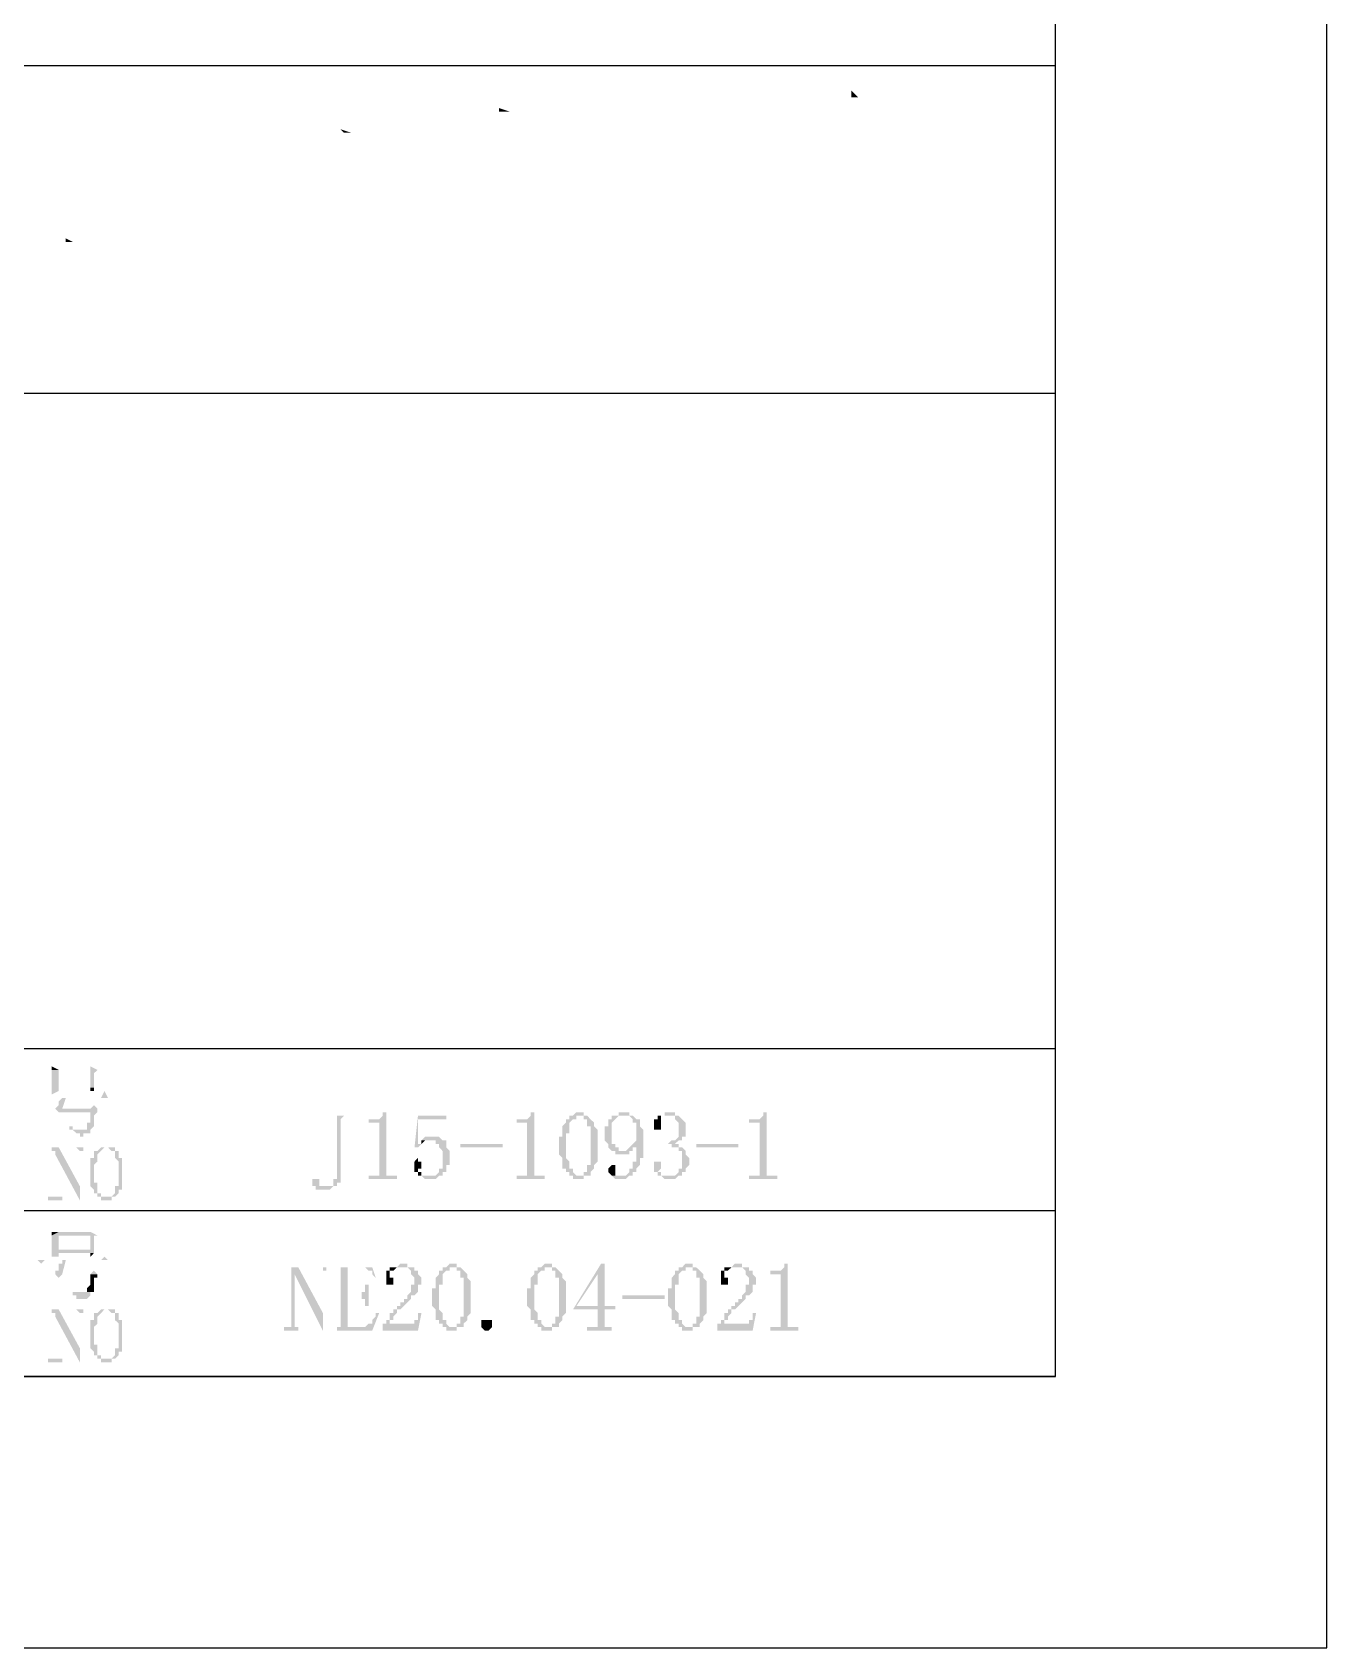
# Model space of a CAD drawing. Extents: x 51 to 246, y 3 to 417.
# Drawn here: x 230.31 to 245.87, y 3.26 to 22.67 of the extents above; entities that cross this region are included whole.
import ezdxf

# ---------------------------------------------------------------- set-up
doc = ezdxf.new("R2010")
doc.units = 0
doc.header["$MEASUREMENT"] = 0
doc.layers.add('_____1', color=160, linetype='Continuous')

msp = doc.modelspace()

# ---------------------------------------------------------------- hatches: boundary and pattern name
at = {"layer": '_____1'}
for points in [[(240.157, 21.971), (240.157, 21.886), (240.242, 21.886)], [(235.924, 21.759), (235.924, 21.717), (236.051, 21.717)], [(239.607, 21.844), (239.564, 21.844), (239.818, 21.844)], [(234.019, 21.505), (234.061, 21.463), (234.146, 21.463)], [(230.717, 20.193), (230.717, 20.15), (230.801, 20.15)], [(230.547, 10.244), (230.547, 10.202), (230.632, 10.202)], [(231.013, 10.244), (231.013, 10.202), (230.547, 10.202), (230.547, 9.906), (230.632, 9.948), (230.632, 9.99), (231.055, 9.99), (230.632, 9.99), (230.632, 10.202), (231.098, 10.202)], [(231.098, 10.202), (231.013, 10.202), (231.013, 9.99), (230.632, 9.99), (231.055, 9.99), (231.055, 10.16)], [(231.182, 9.948), (231.14, 9.863), (230.378, 9.863), (231.225, 9.863)], [(230.717, 9.863), (230.674, 9.863), (230.632, 9.821), (230.632, 9.779), (230.59, 9.736), (230.632, 9.694), (231.013, 9.694), (231.098, 9.736), (230.674, 9.736)], [(231.055, 9.779), (231.013, 9.736), (230.674, 9.736), (231.098, 9.736)], [(231.098, 9.736), (231.013, 9.694), (231.013, 9.567), (230.971, 9.567), (230.971, 9.482), (230.928, 9.482), (231.013, 9.482), (231.055, 9.525), (231.055, 9.652), (231.098, 9.694)], [(230.759, 9.525), (230.759, 9.482), (230.801, 9.482), (230.844, 9.44), (230.886, 9.44), (230.886, 9.398), (230.928, 9.398), (230.928, 9.44), (231.013, 9.44), (231.013, 9.482), (230.801, 9.482), (230.801, 9.525)], [(234.569, 9.694), (234.527, 9.694), (234.527, 9.652), (234.484, 9.609), (234.357, 9.609), (234.357, 9.567), (234.484, 9.567), (234.484, 8.932), (234.357, 8.932), (234.357, 8.89), (234.696, 8.89), (234.696, 8.932), (234.569, 8.932), (234.569, 9.017)], [(235.289, 9.652), (234.95, 9.652), (234.908, 9.271), (234.95, 9.271), (234.992, 9.313), (234.95, 9.313), (234.95, 9.609), (235.289, 9.609)], [(236.347, 9.694), (236.305, 9.694), (236.305, 9.652), (236.262, 9.609), (236.135, 9.609), (236.135, 9.567), (236.262, 9.567), (236.262, 8.932), (236.135, 8.932), (236.135, 8.89), (236.474, 8.89), (236.474, 8.932), (236.347, 8.932), (236.347, 9.017)], [(236.77, 9.652), (236.77, 9.609), (236.728, 9.609), (236.728, 9.567), (236.686, 9.525), (236.686, 9.398), (236.643, 9.398), (236.643, 9.186), (236.686, 9.144), (236.686, 9.017), (236.728, 9.017), (236.728, 8.974), (236.77, 8.974), (236.77, 8.932), (236.813, 8.932), (236.813, 8.89), (236.94, 8.89), (236.94, 8.932), (236.982, 8.932), (236.855, 8.932), (236.813, 8.974), (236.813, 9.017), (236.77, 9.017), (236.77, 9.101), (236.728, 9.144), (236.728, 9.44), (236.77, 9.44), (236.77, 9.567), (236.813, 9.609), (236.855, 9.609), (236.855, 9.652), (236.897, 9.652)], [(237.405, 9.694), (237.363, 9.694), (237.363, 9.652), (237.278, 9.652), (237.278, 9.609), (237.236, 9.609), (237.236, 9.525), (237.194, 9.525), (237.194, 9.355), (237.236, 9.313), (237.236, 9.271), (237.278, 9.228), (237.405, 9.228), (237.363, 9.228), (237.363, 9.271), (237.321, 9.271), (237.321, 9.313), (237.278, 9.313), (237.278, 9.567), (237.363, 9.652), (237.532, 9.652), (237.49, 9.652), (237.49, 9.694), (237.448, 9.694)], [(237.871, 9.652), (237.829, 9.652), (237.829, 9.609), (237.786, 9.609), (237.786, 9.482), (237.871, 9.482), (237.871, 9.652), (237.956, 9.652)], [(237.956, 9.694), (237.913, 9.694), (237.913, 9.652), (237.871, 9.652), (238.04, 9.652), (238.04, 9.609), (238.083, 9.567), (238.083, 9.398), (238.04, 9.355), (237.998, 9.355), (237.956, 9.313), (237.913, 9.313), (237.998, 9.313), (237.998, 9.271), (238.083, 9.271), (238.083, 9.228), (238.125, 9.228), (238.125, 9.017), (238.083, 9.017), (238.083, 8.974), (238.04, 8.932), (237.956, 8.932), (238.125, 8.932), (238.125, 8.974), (238.167, 8.974), (238.167, 9.017), (238.21, 9.059), (238.21, 9.144), (238.167, 9.186), (238.167, 9.228), (238.125, 9.271), (238.083, 9.271), (238.083, 9.313), (238.04, 9.313), (238.083, 9.355), (238.125, 9.355), (238.125, 9.398), (238.167, 9.398), (238.167, 9.567), (238.083, 9.652), (238.04, 9.652), (238.04, 9.694), (237.998, 9.694)], [(239.141, 9.694), (239.099, 9.694), (239.099, 9.652), (239.056, 9.609), (238.929, 9.609), (238.929, 9.567), (239.056, 9.567), (239.056, 8.932), (238.929, 8.932), (238.929, 8.89), (239.268, 8.89), (239.268, 8.932), (239.141, 8.932), (239.141, 9.017)], [(234.992, 9.355), (234.992, 9.313), (234.95, 9.313), (234.992, 9.313), (235.035, 9.355), (235.119, 9.355)], [(235.119, 9.398), (235.035, 9.398), (234.992, 9.355), (235.162, 9.355), (235.162, 9.313), (235.204, 9.313), (235.204, 9.271), (235.246, 9.228), (235.246, 9.017), (235.204, 9.017), (235.204, 8.974), (235.162, 8.932), (234.992, 8.932), (235.035, 8.89), (235.162, 8.89), (235.204, 8.932), (235.246, 8.932), (235.246, 8.974), (235.289, 8.974), (235.289, 9.059), (235.331, 9.059), (235.331, 9.228), (235.289, 9.271), (235.289, 9.355), (235.246, 9.355), (235.204, 9.398), (235.162, 9.398)], [(230.632, 9.271), (230.505, 9.271), (230.547, 9.271), (230.547, 9.228), (230.59, 9.228), (230.59, 9.186), (230.886, 8.635), (230.886, 8.805)], [(230.59, 9.228), (230.59, 8.678), (230.505, 8.678), (230.505, 8.635), (230.674, 8.635), (230.674, 8.678), (230.59, 8.678), (230.59, 9.186)], [(231.309, 9.271), (231.225, 9.271), (231.267, 9.228), (231.309, 9.228), (231.309, 9.144), (231.352, 9.101), (231.352, 8.805), (231.309, 8.805), (231.309, 8.72), (231.267, 8.678), (231.225, 8.678), (231.309, 8.678), (231.352, 8.72), (231.352, 8.763), (231.394, 8.763), (231.394, 9.144), (231.352, 9.144), (231.352, 9.228), (231.309, 9.228)], [(234.95, 9.144), (234.908, 9.101), (234.908, 8.974), (234.95, 8.974), (234.95, 8.932), (235.077, 8.932), (234.992, 8.932), (234.992, 8.974), (234.95, 8.974), (234.95, 9.017), (234.992, 9.017), (234.992, 9.101), (234.95, 9.101)], [(237.532, 9.313), (237.448, 9.228), (237.278, 9.228), (237.321, 9.228), (237.321, 9.186), (237.49, 9.186), (237.49, 9.228), (237.532, 9.228), (237.532, 9.271), (237.575, 9.271), (237.575, 9.313)], [(237.278, 9.059), (237.236, 9.017), (237.236, 8.974), (237.278, 8.932), (237.363, 8.932), (237.321, 8.932), (237.321, 9.059)], [(233.722, 8.89), (233.68, 8.89), (233.68, 8.805), (233.722, 8.805), (233.722, 8.763), (233.892, 8.763), (233.934, 8.805), (233.765, 8.805), (233.765, 8.89)], [(230.547, 8.255), (230.547, 8.212), (230.632, 8.255)], [(231.013, 8.255), (230.632, 8.255), (230.547, 8.212), (230.547, 7.958), (230.632, 7.958), (230.632, 8.001), (231.055, 8.001), (231.055, 8.043), (230.632, 8.043), (230.632, 8.212), (231.098, 8.212)], [(231.098, 8.212), (231.013, 8.212), (231.013, 8.043), (230.632, 8.043), (231.055, 8.043), (231.055, 8.212)], [(231.182, 7.958), (231.14, 7.916), (230.378, 7.916), (230.42, 7.874), (230.463, 7.916), (231.225, 7.916)], [(230.717, 7.916), (230.674, 7.916), (230.674, 7.874), (230.632, 7.874), (230.632, 7.789), (230.59, 7.789), (230.59, 7.747), (230.632, 7.704), (230.674, 7.747), (231.098, 7.747), (230.674, 7.747)], [(231.055, 7.789), (231.013, 7.747), (230.674, 7.747), (231.098, 7.747)], [(233.511, 7.831), (233.341, 7.831), (233.426, 7.831), (233.426, 7.789), (233.468, 7.747), (233.807, 7.069), (233.807, 7.281)], [(233.426, 7.789), (233.426, 7.112), (233.341, 7.112), (233.341, 7.069), (233.511, 7.069), (233.511, 7.112), (233.468, 7.112), (233.468, 7.747)], [(233.976, 7.831), (234.019, 7.831), (234.019, 7.112), (233.976, 7.112), (234.146, 7.112), (234.103, 7.112), (234.103, 7.493), (234.23, 7.493), (234.103, 7.493), (234.103, 7.831), (234.273, 7.831)], [(234.4, 7.831), (233.976, 7.831), (234.315, 7.831), (234.357, 7.789), (234.4, 7.789), (234.4, 7.747), (234.442, 7.704)], [(234.654, 7.831), (234.611, 7.831), (234.611, 7.789), (234.569, 7.789), (234.569, 7.62), (234.654, 7.62), (234.654, 7.704), (234.611, 7.704), (234.611, 7.789), (234.654, 7.789), (234.696, 7.831), (234.738, 7.831)], [(235.246, 7.831), (235.246, 7.789), (235.204, 7.789), (235.204, 7.747), (235.162, 7.704), (235.162, 7.577), (235.119, 7.577), (235.119, 7.366), (235.162, 7.323), (235.162, 7.196), (235.204, 7.196), (235.204, 7.154), (235.246, 7.154), (235.246, 7.112), (235.289, 7.112), (235.289, 7.069), (235.416, 7.069), (235.416, 7.112), (235.458, 7.112), (235.331, 7.112), (235.289, 7.154), (235.289, 7.196), (235.246, 7.196), (235.246, 7.281), (235.204, 7.323), (235.204, 7.62), (235.246, 7.62), (235.246, 7.747), (235.289, 7.789), (235.331, 7.789), (235.331, 7.831), (235.373, 7.831)], [(236.389, 7.831), (236.389, 7.789), (236.347, 7.789), (236.347, 7.747), (236.305, 7.704), (236.305, 7.577), (236.262, 7.577), (236.262, 7.366), (236.305, 7.323), (236.305, 7.196), (236.347, 7.196), (236.347, 7.154), (236.389, 7.154), (236.389, 7.112), (236.432, 7.112), (236.432, 7.069), (236.559, 7.069), (236.559, 7.112), (236.601, 7.112), (236.474, 7.112), (236.432, 7.154), (236.432, 7.196), (236.389, 7.196), (236.389, 7.281), (236.347, 7.323), (236.347, 7.62), (236.389, 7.62), (236.389, 7.747), (236.432, 7.789), (236.474, 7.789), (236.474, 7.831), (236.516, 7.831)], [(237.194, 7.874), (237.151, 7.874), (236.813, 7.323), (237.109, 7.323), (237.109, 7.112), (236.982, 7.112), (236.982, 7.069), (237.278, 7.069), (237.278, 7.112), (237.194, 7.112), (237.194, 7.323), (237.321, 7.323), (237.321, 7.366), (236.855, 7.366), (237.109, 7.747)], [(237.194, 7.874), (237.109, 7.747), (237.109, 7.366), (236.855, 7.366), (237.194, 7.366)], [(238.083, 7.831), (238.083, 7.789), (238.04, 7.789), (238.04, 7.747), (237.998, 7.704), (237.998, 7.577), (237.956, 7.577), (237.956, 7.366), (237.998, 7.323), (237.998, 7.196), (238.04, 7.196), (238.04, 7.154), (238.083, 7.154), (238.083, 7.112), (238.125, 7.112), (238.125, 7.069), (238.252, 7.069), (238.252, 7.112), (238.294, 7.112), (238.167, 7.112), (238.125, 7.154), (238.125, 7.196), (238.083, 7.196), (238.083, 7.281), (238.04, 7.323), (238.04, 7.62), (238.083, 7.62), (238.083, 7.747), (238.125, 7.789), (238.167, 7.789), (238.167, 7.831), (238.21, 7.831)], [(238.675, 7.831), (238.633, 7.831), (238.633, 7.789), (238.591, 7.789), (238.591, 7.62), (238.675, 7.62), (238.675, 7.704), (238.633, 7.704), (238.633, 7.789), (238.675, 7.789), (238.718, 7.831), (238.76, 7.831)], [(239.395, 7.874), (239.353, 7.874), (239.353, 7.831), (239.31, 7.789), (239.183, 7.789), (239.183, 7.747), (239.31, 7.747), (239.31, 7.112), (239.183, 7.112), (239.183, 7.069), (239.522, 7.069), (239.522, 7.112), (239.395, 7.112), (239.395, 7.196)], [(231.098, 7.747), (231.013, 7.747), (231.013, 7.62), (230.971, 7.577), (230.971, 7.535), (230.928, 7.535), (231.055, 7.535), (231.055, 7.704), (231.098, 7.704)], [(234.357, 7.62), (234.315, 7.62), (234.315, 7.535), (234.273, 7.535), (234.273, 7.493), (234.103, 7.493), (234.273, 7.493), (234.273, 7.45), (234.315, 7.45), (234.315, 7.366), (234.357, 7.366)], [(230.759, 7.535), (230.801, 7.535), (230.801, 7.493), (230.844, 7.493), (230.844, 7.45), (230.971, 7.45), (231.013, 7.493), (231.013, 7.535), (230.801, 7.535)], [(230.632, 7.323), (230.505, 7.323), (230.547, 7.323), (230.547, 7.281), (230.59, 7.281), (230.59, 7.238), (230.886, 6.688), (230.886, 6.858)], [(230.59, 7.281), (230.59, 6.731), (230.505, 6.731), (230.505, 6.688), (230.674, 6.688), (230.674, 6.731), (230.59, 6.731), (230.59, 7.238)], [(231.309, 7.323), (231.225, 7.323), (231.267, 7.281), (231.309, 7.281), (231.309, 7.196), (231.352, 7.154), (231.352, 6.858), (231.309, 6.858), (231.309, 6.773), (231.267, 6.731), (231.225, 6.731), (231.309, 6.731), (231.352, 6.773), (231.352, 6.815), (231.394, 6.815), (231.394, 7.196), (231.352, 7.196), (231.352, 7.281), (231.309, 7.281)], [(234.442, 7.281), (234.442, 7.238), (234.4, 7.196), (234.4, 7.154), (234.357, 7.154), (234.315, 7.112), (233.976, 7.112), (233.976, 7.069), (234.4, 7.069), (234.484, 7.281)], [(234.992, 7.281), (234.95, 7.281), (234.95, 7.196), (234.908, 7.196), (234.908, 7.154), (234.527, 7.154), (234.527, 7.069), (234.95, 7.069)], [(239.014, 7.281), (238.972, 7.281), (238.972, 7.196), (238.929, 7.196), (238.929, 7.154), (238.548, 7.154), (238.548, 7.069), (238.972, 7.069)]]:
    msp.add_hatch(color=7, dxfattribs=at).paths.add_polyline_path(points, is_closed=False)
for points in [[(231.013, 9.99), (231.055, 9.99), (231.055, 9.948), (231.013, 9.948)], [(234.188, 9.652), (233.807, 9.652), (233.976, 9.652), (233.976, 8.89), (233.934, 8.89), (233.934, 8.805), (233.849, 8.805), (233.976, 8.805), (233.976, 8.847), (234.019, 8.847), (234.019, 9.609), (234.061, 9.652)], [(236.897, 9.694), (236.855, 9.694), (236.813, 9.652), (236.77, 9.652), (236.94, 9.652), (236.94, 9.609), (236.982, 9.609), (236.982, 9.525), (237.024, 9.525), (237.024, 9.059), (236.982, 9.059), (236.982, 8.974), (236.94, 8.974), (236.94, 8.932), (236.897, 8.932), (237.024, 8.932), (237.024, 8.974), (237.067, 9.017), (237.067, 9.059), (237.109, 9.101), (237.109, 9.482), (237.067, 9.525), (237.067, 9.567), (237.024, 9.609), (236.982, 9.652), (236.94, 9.652), (236.94, 9.694)], [(237.532, 9.652), (237.405, 9.652), (237.49, 9.652), (237.532, 9.609), (237.532, 9.567), (237.575, 9.567), (237.575, 9.355), (237.532, 9.313), (237.575, 9.313), (237.575, 9.101), (237.532, 9.101), (237.532, 9.017), (237.49, 9.017), (237.49, 8.974), (237.448, 8.932), (237.278, 8.932), (237.321, 8.89), (237.448, 8.89), (237.49, 8.932), (237.532, 8.932), (237.532, 8.974), (237.575, 8.974), (237.575, 9.017), (237.617, 9.059), (237.617, 9.144), (237.659, 9.144), (237.659, 9.482), (237.617, 9.525), (237.617, 9.609), (237.575, 9.609)], [(230.971, 9.271), (230.801, 9.271), (230.844, 9.271), (230.886, 9.228), (230.886, 8.635), (230.886, 9.228), (230.928, 9.228), (230.928, 9.271)], [(231.225, 9.271), (231.14, 9.271), (231.098, 9.228), (231.055, 9.228), (231.055, 9.144), (231.013, 9.144), (231.013, 8.805), (231.055, 8.763), (231.055, 8.72), (231.098, 8.72), (231.098, 8.678), (231.14, 8.678), (231.14, 8.635), (231.267, 8.635), (231.267, 8.678), (231.14, 8.678), (231.14, 8.72), (231.098, 8.72), (231.098, 8.847), (231.055, 8.847), (231.055, 9.059), (231.098, 9.101), (231.098, 9.186), (231.182, 9.271), (231.309, 9.271)], [(235.458, 9.313), (235.966, 9.313), (235.966, 9.271), (235.458, 9.271)], [(238.294, 9.313), (238.802, 9.313), (238.802, 9.271), (238.294, 9.271)], [(237.829, 9.101), (237.786, 9.101), (237.786, 8.974), (237.829, 8.974), (237.829, 8.932), (237.871, 8.932), (237.913, 8.89), (238.04, 8.89), (238.083, 8.932), (237.871, 8.932), (237.871, 8.974), (237.829, 8.974), (237.871, 9.017), (237.871, 9.101)], [(231.055, 8.001), (231.013, 8.001), (231.013, 7.958)], [(233.892, 7.831), (233.722, 7.831), (233.807, 7.831), (233.807, 7.069), (233.807, 7.789), (233.849, 7.789), (233.849, 7.831)], [(234.781, 7.874), (234.738, 7.874), (234.696, 7.831), (234.654, 7.831), (234.823, 7.831), (234.865, 7.789), (234.865, 7.747), (234.908, 7.704), (234.908, 7.62), (234.865, 7.62), (234.865, 7.535), (234.823, 7.493), (234.823, 7.45), (234.781, 7.45), (234.781, 7.408), (234.738, 7.408), (234.738, 7.366), (234.696, 7.366), (234.696, 7.323), (234.654, 7.323), (234.654, 7.281), (234.611, 7.281), (234.611, 7.196), (234.569, 7.196), (234.569, 7.154), (234.527, 7.154), (234.611, 7.154), (234.611, 7.196), (234.654, 7.196), (234.654, 7.238), (234.696, 7.281), (234.696, 7.323), (234.738, 7.323), (234.865, 7.45), (234.865, 7.493), (234.908, 7.493), (234.95, 7.535), (234.95, 7.62), (234.992, 7.62), (234.992, 7.704), (234.95, 7.747), (234.95, 7.789), (234.908, 7.789), (234.908, 7.831), (234.823, 7.831), (234.823, 7.874)], [(235.373, 7.874), (235.331, 7.874), (235.289, 7.831), (235.246, 7.831), (235.416, 7.831), (235.416, 7.789), (235.458, 7.789), (235.458, 7.704), (235.5, 7.704), (235.5, 7.238), (235.458, 7.238), (235.458, 7.154), (235.416, 7.154), (235.416, 7.112), (235.373, 7.112), (235.5, 7.112), (235.5, 7.154), (235.543, 7.196), (235.543, 7.238), (235.585, 7.281), (235.585, 7.662), (235.543, 7.704), (235.543, 7.747), (235.5, 7.789), (235.458, 7.831), (235.416, 7.831), (235.416, 7.874)], [(236.516, 7.874), (236.474, 7.874), (236.432, 7.831), (236.389, 7.831), (236.559, 7.831), (236.559, 7.789), (236.601, 7.789), (236.601, 7.704), (236.643, 7.704), (236.643, 7.238), (236.601, 7.238), (236.601, 7.154), (236.559, 7.154), (236.559, 7.112), (236.516, 7.112), (236.643, 7.112), (236.643, 7.154), (236.686, 7.196), (236.686, 7.238), (236.728, 7.281), (236.728, 7.662), (236.686, 7.704), (236.686, 7.747), (236.601, 7.831), (236.559, 7.831), (236.559, 7.874)], [(238.21, 7.874), (238.167, 7.874), (238.125, 7.831), (238.083, 7.831), (238.252, 7.831), (238.252, 7.789), (238.294, 7.789), (238.294, 7.704), (238.337, 7.704), (238.337, 7.238), (238.294, 7.238), (238.294, 7.154), (238.252, 7.154), (238.252, 7.112), (238.21, 7.112), (238.337, 7.112), (238.337, 7.154), (238.379, 7.196), (238.379, 7.238), (238.421, 7.281), (238.421, 7.662), (238.379, 7.704), (238.379, 7.747), (238.294, 7.831), (238.252, 7.831), (238.252, 7.874)], [(238.802, 7.874), (238.76, 7.874), (238.718, 7.831), (238.675, 7.831), (238.845, 7.831), (238.887, 7.789), (238.887, 7.747), (238.929, 7.704), (238.929, 7.62), (238.887, 7.62), (238.887, 7.535), (238.845, 7.493), (238.845, 7.45), (238.802, 7.45), (238.802, 7.408), (238.76, 7.408), (238.76, 7.366), (238.718, 7.366), (238.718, 7.323), (238.675, 7.323), (238.675, 7.281), (238.633, 7.281), (238.633, 7.196), (238.591, 7.196), (238.591, 7.154), (238.548, 7.154), (238.633, 7.154), (238.633, 7.196), (238.675, 7.196), (238.675, 7.238), (238.718, 7.281), (238.718, 7.323), (238.76, 7.323), (238.887, 7.45), (238.887, 7.493), (238.929, 7.493), (238.972, 7.535), (238.972, 7.62), (239.014, 7.62), (239.014, 7.704), (238.972, 7.747), (238.972, 7.789), (238.929, 7.789), (238.929, 7.831), (238.845, 7.831), (238.845, 7.874)], [(237.405, 7.493), (237.913, 7.493), (237.913, 7.45), (237.405, 7.45)], [(230.971, 7.323), (230.801, 7.323), (230.844, 7.323), (230.886, 7.281), (230.886, 6.688), (230.886, 7.281), (230.928, 7.281), (230.928, 7.323)], [(231.225, 7.323), (231.14, 7.323), (231.098, 7.281), (231.055, 7.281), (231.055, 7.196), (231.013, 7.196), (231.013, 6.858), (231.055, 6.815), (231.055, 6.773), (231.098, 6.773), (231.098, 6.731), (231.14, 6.731), (231.14, 6.688), (231.267, 6.688), (231.267, 6.731), (231.14, 6.731), (231.14, 6.773), (231.098, 6.773), (231.098, 6.9), (231.055, 6.9), (231.055, 7.112), (231.098, 7.154), (231.098, 7.238), (231.182, 7.323), (231.309, 7.323)], [(235.754, 7.069), (235.712, 7.112), (235.712, 7.196), (235.839, 7.196), (235.839, 7.112), (235.797, 7.069)]]:
    msp.add_hatch(color=7, dxfattribs=at).paths.add_polyline_path(points)

# ---------------------------------------------------------------- linework, layer by layer
at = {"layer": '_____1', "color": 7}
for p, q in [((245.872, 3.259), (245.872, 417.025)), ((242.612, 6.519), (242.612, 413.766)), ((242.612, 22.267), (196.681, 22.267)), ((242.612, 18.33), (196.681, 18.33)), ((242.612, 10.456), (196.681, 10.456)), ((242.612, 8.509), (196.681, 8.509)), ((51.012, 3.259), (245.872, 3.259))]:
    msp.add_line(p, q, dxfattribs=at)
for points in [[(242.612, 6.519), (59.182, 6.519), (59.182, 413.766)], [(242.612, 6.519), (183.557, 6.519), (242.612, 6.519), (183.557, 6.519)]]:
    msp.add_lwpolyline(points, dxfattribs=at)

doc.saveas('drawing.dxf')
